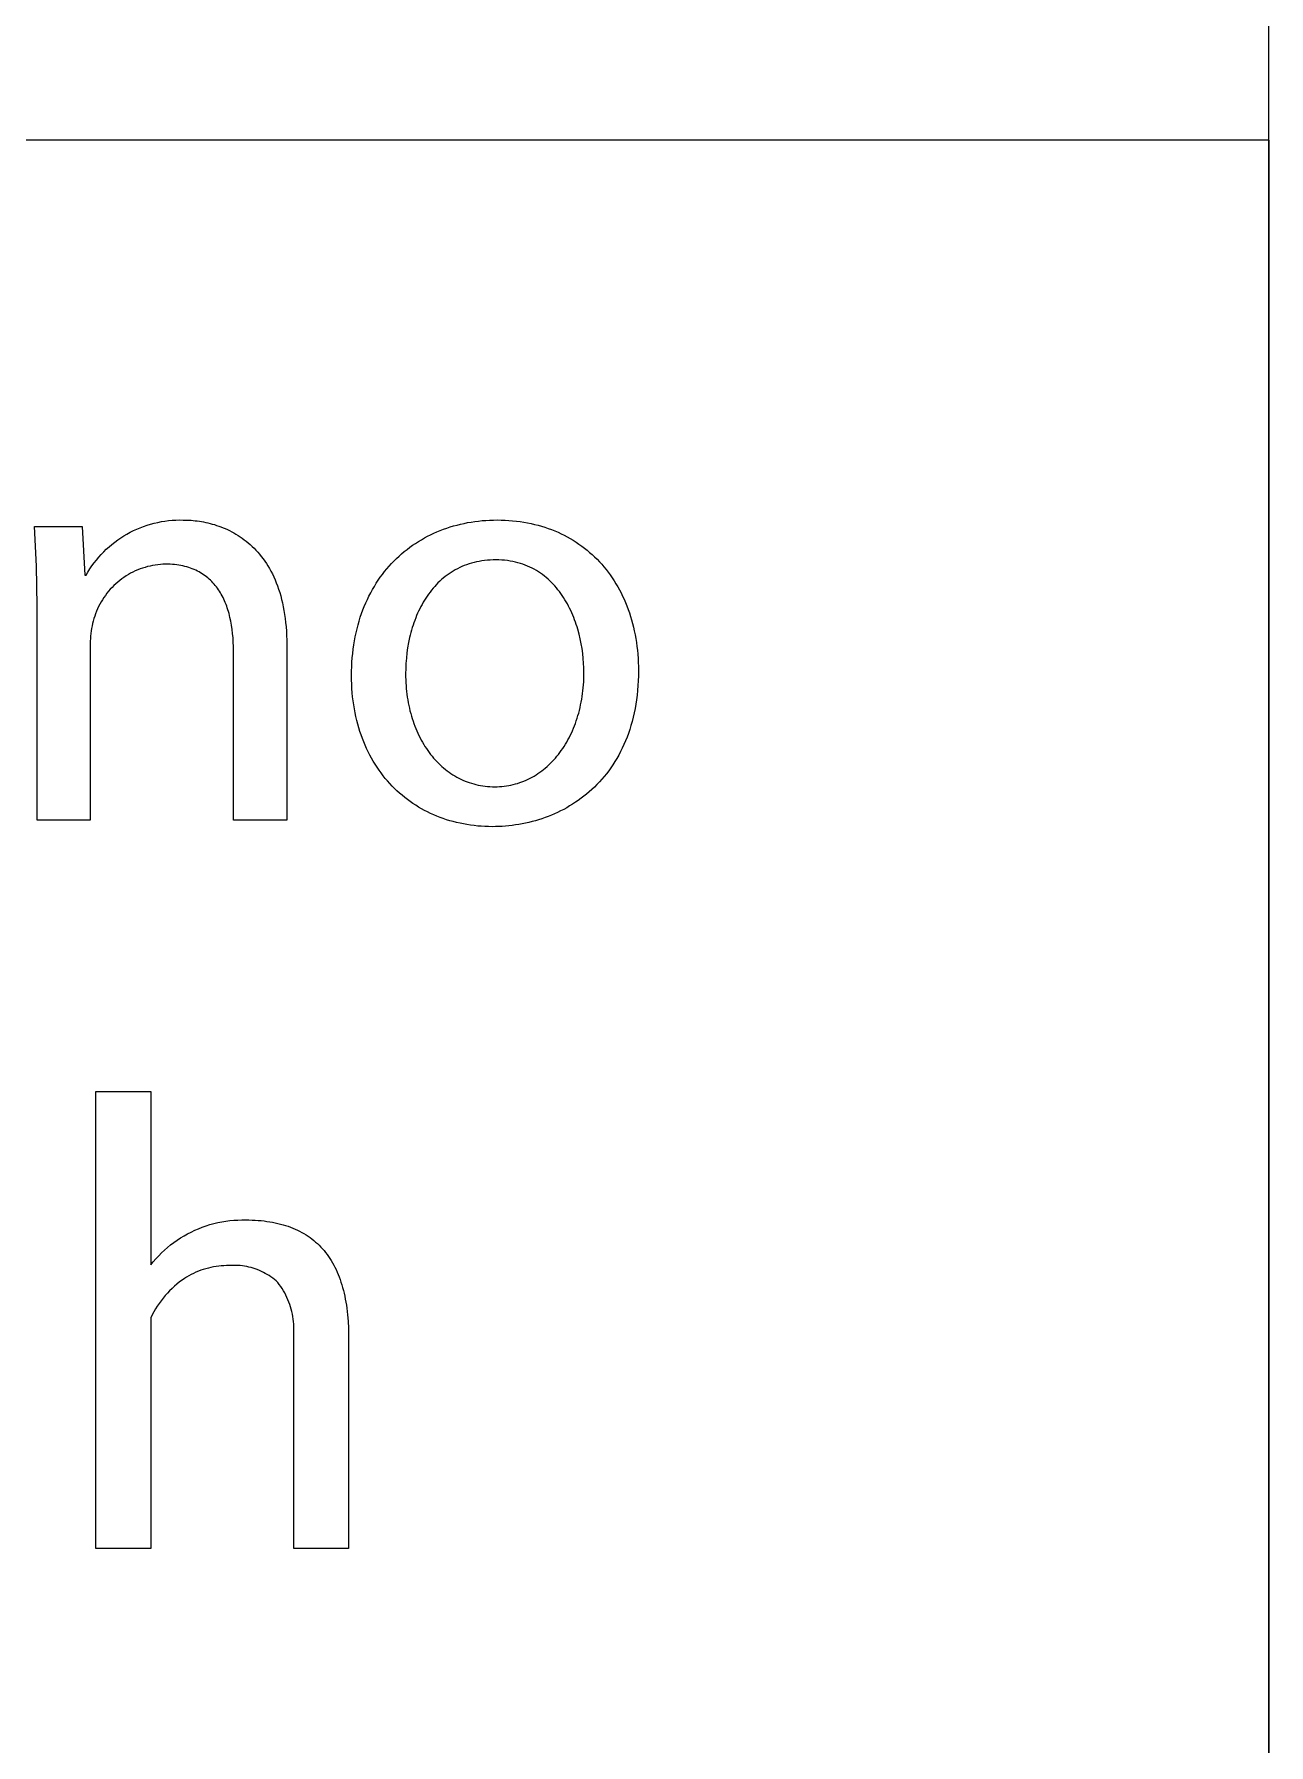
# Model space of a CAD drawing. Header units: millimetres. Extents: x 1434 to 4837, y 1889 to 4267.
# Drawn here: x 4764.8 to 4834.1, y 2179.7 to 2275.8 of the extents above; entities that cross this region are included whole.
import ezdxf

# ---------------------------------------------------------------- set-up
doc = ezdxf.new("R2010")
doc.units = ezdxf.units.MM
doc.header["$MEASUREMENT"] = 0
doc.layers.add('Domyślny', color=7, linetype='Continuous', true_color=0x000000)

msp = doc.modelspace()

# ---------------------------------------------------------------- linework, layer by layer
at = {"layer": 'Domyślny', "color": 18, "lineweight": 15, "true_color": 0x000000}
for p, q in [((4834.107, 1889.491), (4834.107, 4266.92)), ((4834.107, 2269.897), (3551.346, 2269.897)), ((4834.107, 2269.897), (4834.107, 1889.495)), ((4772.508, 2248.528), (4772.714, 2248.54)), ((4772.714, 2248.54), (4772.92, 2248.545)), ((4772.92, 2248.545), (4773.126, 2248.542)), ((4773.126, 2248.542), (4773.234, 2248.541)), ((4773.234, 2248.541), (4773.343, 2248.538)), ((4773.343, 2248.538), (4773.454, 2248.533)), ((4773.454, 2248.533), (4773.567, 2248.526)), ((4790.126, 2248.522), (4790.336, 2248.534)), ((4790.336, 2248.534), (4790.548, 2248.541)), ((4790.548, 2248.541), (4790.761, 2248.544)), ((4790.761, 2248.544), (4790.981, 2248.541)), ((4790.981, 2248.541), (4791.2, 2248.534)), ((4791.2, 2248.534), (4791.416, 2248.521)), ((4764.881, 2245.949), (4764.775, 2248.18)), ((4764.775, 2248.18), (4767.438, 2248.18)), ((4767.438, 2248.18), (4767.596, 2245.438)), ((4769.61, 2247.537), (4769.784, 2247.648)), ((4769.784, 2247.648), (4769.962, 2247.753)), ((4769.962, 2247.753), (4770.143, 2247.852)), ((4770.143, 2247.852), (4770.327, 2247.944)), ((4770.327, 2247.944), (4770.515, 2248.031)), ((4770.515, 2248.031), (4770.705, 2248.111)), ((4770.705, 2248.111), (4770.898, 2248.184)), ((4770.898, 2248.184), (4771.093, 2248.251)), ((4771.093, 2248.251), (4771.29, 2248.311)), ((4771.29, 2248.311), (4771.49, 2248.364)), ((4771.49, 2248.364), (4771.691, 2248.411)), ((4771.691, 2248.411), (4771.893, 2248.451)), ((4771.893, 2248.451), (4772.097, 2248.483)), ((4772.097, 2248.483), (4772.302, 2248.509)), ((4772.302, 2248.509), (4772.508, 2248.528)), ((4773.567, 2248.526), (4773.681, 2248.516)), ((4773.681, 2248.516), (4773.796, 2248.504)), ((4773.796, 2248.504), (4773.912, 2248.49)), ((4773.912, 2248.49), (4774.03, 2248.473)), ((4774.03, 2248.473), (4774.148, 2248.454)), ((4774.148, 2248.454), (4774.268, 2248.432)), ((4774.268, 2248.432), (4774.388, 2248.408)), ((4774.388, 2248.408), (4774.508, 2248.381)), ((4774.508, 2248.381), (4774.63, 2248.351)), ((4774.63, 2248.351), (4774.751, 2248.318)), ((4774.751, 2248.318), (4774.873, 2248.282)), ((4774.873, 2248.282), (4774.995, 2248.243)), ((4774.995, 2248.243), (4775.118, 2248.201)), ((4775.118, 2248.201), (4775.24, 2248.156)), ((4775.24, 2248.156), (4775.362, 2248.108)), ((4775.362, 2248.108), (4775.484, 2248.057)), ((4775.484, 2248.057), (4775.605, 2248.002)), ((4775.605, 2248.002), (4775.726, 2247.944)), ((4775.726, 2247.944), (4775.847, 2247.882)), ((4775.847, 2247.882), (4775.966, 2247.817)), ((4775.966, 2247.817), (4776.085, 2247.748)), ((4776.085, 2247.748), (4776.204, 2247.676)), ((4776.204, 2247.676), (4776.321, 2247.6)), ((4776.321, 2247.6), (4776.437, 2247.519)), ((4786.672, 2247.534), (4786.844, 2247.626)), ((4786.844, 2247.626), (4787.02, 2247.714)), ((4787.02, 2247.714), (4787.197, 2247.798)), ((4787.197, 2247.798), (4787.378, 2247.878)), ((4787.378, 2247.878), (4787.56, 2247.953)), ((4787.56, 2247.953), (4787.745, 2248.023)), ((4787.745, 2248.023), (4787.933, 2248.09)), ((4787.933, 2248.09), (4788.122, 2248.152)), ((4788.122, 2248.152), (4788.314, 2248.209)), ((4788.314, 2248.209), (4788.508, 2248.262)), ((4788.508, 2248.262), (4788.704, 2248.311)), ((4788.704, 2248.311), (4788.901, 2248.355)), ((4788.901, 2248.355), (4789.101, 2248.394)), ((4789.101, 2248.394), (4789.303, 2248.429)), ((4789.303, 2248.429), (4789.506, 2248.459)), ((4789.506, 2248.459), (4789.711, 2248.485)), ((4789.711, 2248.485), (4789.918, 2248.506)), ((4789.918, 2248.506), (4790.126, 2248.522)), ((4791.416, 2248.521), (4791.63, 2248.504)), ((4791.63, 2248.504), (4791.842, 2248.482)), ((4791.842, 2248.482), (4792.051, 2248.455)), ((4792.051, 2248.455), (4792.257, 2248.423)), ((4792.257, 2248.423), (4792.461, 2248.386)), ((4792.461, 2248.386), (4792.663, 2248.345)), ((4792.663, 2248.345), (4792.862, 2248.299)), ((4792.862, 2248.299), (4793.058, 2248.249)), ((4793.058, 2248.249), (4793.251, 2248.193)), ((4793.251, 2248.193), (4793.442, 2248.134)), ((4793.442, 2248.134), (4793.63, 2248.07)), ((4793.63, 2248.07), (4793.816, 2248.001)), ((4793.816, 2248.001), (4793.998, 2247.928)), ((4793.998, 2247.928), (4794.178, 2247.851)), ((4794.178, 2247.851), (4794.355, 2247.769)), ((4794.355, 2247.769), (4794.528, 2247.683)), ((4794.528, 2247.683), (4794.699, 2247.593)), ((4794.699, 2247.593), (4794.867, 2247.499)), ((4768.512, 2246.604), (4768.654, 2246.753)), ((4768.654, 2246.753), (4768.802, 2246.897)), ((4768.802, 2246.897), (4768.955, 2247.036)), ((4768.955, 2247.036), (4769.112, 2247.169)), ((4769.112, 2247.169), (4769.274, 2247.297)), ((4769.274, 2247.297), (4769.44, 2247.42)), ((4769.44, 2247.42), (4769.61, 2247.537)), ((4776.437, 2247.519), (4776.551, 2247.436)), ((4776.551, 2247.436), (4776.665, 2247.348)), ((4776.665, 2247.348), (4776.777, 2247.256)), ((4776.777, 2247.256), (4776.887, 2247.16)), ((4776.887, 2247.16), (4776.996, 2247.06)), ((4776.996, 2247.06), (4777.103, 2246.956)), ((4777.103, 2246.956), (4777.208, 2246.847)), ((4777.208, 2246.847), (4777.311, 2246.734)), ((4777.311, 2246.734), (4777.412, 2246.617)), ((4777.412, 2246.617), (4777.51, 2246.495)), ((4785.245, 2246.512), (4785.391, 2246.642)), ((4785.391, 2246.642), (4785.541, 2246.768)), ((4785.541, 2246.768), (4785.694, 2246.89)), ((4785.694, 2246.89), (4785.85, 2247.008)), ((4785.85, 2247.008), (4786.008, 2247.121)), ((4786.008, 2247.121), (4786.17, 2247.231)), ((4786.17, 2247.231), (4786.335, 2247.336)), ((4786.335, 2247.336), (4786.502, 2247.437)), ((4786.502, 2247.437), (4786.672, 2247.534)), ((4794.867, 2247.499), (4795.032, 2247.401)), ((4795.032, 2247.401), (4795.193, 2247.298)), ((4795.193, 2247.298), (4795.352, 2247.191)), ((4795.352, 2247.191), (4795.507, 2247.081)), ((4795.507, 2247.081), (4795.659, 2246.966)), ((4795.659, 2246.966), (4795.808, 2246.847)), ((4795.808, 2246.847), (4795.954, 2246.725)), ((4795.954, 2246.725), (4796.096, 2246.598)), ((4764.911, 2243.715), (4764.881, 2245.949)), ((4767.768, 2245.616), (4767.878, 2245.791)), ((4767.878, 2245.791), (4767.993, 2245.962)), ((4767.993, 2245.962), (4768.115, 2246.129)), ((4768.115, 2246.129), (4768.241, 2246.292)), ((4768.241, 2246.292), (4768.374, 2246.45)), ((4768.374, 2246.45), (4768.512, 2246.604)), ((4770.43, 2245.678), (4770.298, 2245.615)), ((4770.564, 2245.736), (4770.43, 2245.678)), ((4770.7, 2245.79), (4770.564, 2245.736)), ((4770.837, 2245.839), (4770.7, 2245.79)), ((4770.977, 2245.883), (4770.837, 2245.839)), ((4771.118, 2245.922), (4770.977, 2245.883)), ((4771.26, 2245.957), (4771.118, 2245.922)), ((4771.403, 2245.987), (4771.26, 2245.957)), ((4771.547, 2246.011), (4771.403, 2245.987)), ((4771.692, 2246.031), (4771.547, 2246.011)), ((4771.837, 2246.046), (4771.692, 2246.031)), ((4771.983, 2246.056), (4771.837, 2246.046)), ((4772.129, 2246.061), (4771.983, 2246.056)), ((4772.261, 2246.059), (4772.129, 2246.061)), ((4772.389, 2246.054), (4772.261, 2246.059)), ((4772.515, 2246.046), (4772.389, 2246.054)), ((4772.639, 2246.035), (4772.515, 2246.046)), ((4772.76, 2246.021), (4772.639, 2246.035)), ((4772.878, 2246.004), (4772.76, 2246.021)), ((4772.993, 2245.984), (4772.878, 2246.004)), ((4773.107, 2245.961), (4772.993, 2245.984)), ((4773.217, 2245.935), (4773.107, 2245.961)), ((4773.325, 2245.906), (4773.217, 2245.935)), ((4773.43, 2245.874), (4773.325, 2245.906)), ((4773.533, 2245.839), (4773.43, 2245.874)), ((4773.634, 2245.802), (4773.533, 2245.839)), ((4773.732, 2245.762), (4773.634, 2245.802)), ((4773.828, 2245.719), (4773.732, 2245.762)), ((4773.921, 2245.674), (4773.828, 2245.719)), ((4774.012, 2245.626), (4773.921, 2245.674)), ((4777.51, 2246.495), (4777.607, 2246.368)), ((4777.607, 2246.368), (4777.701, 2246.237)), ((4777.701, 2246.237), (4777.792, 2246.102)), ((4777.792, 2246.102), (4777.881, 2245.961)), ((4777.881, 2245.961), (4777.967, 2245.816)), ((4777.967, 2245.816), (4778.05, 2245.666)), ((4778.05, 2245.666), (4778.13, 2245.51)), ((4784.313, 2245.487), (4784.435, 2245.645)), ((4784.435, 2245.645), (4784.562, 2245.8)), ((4784.562, 2245.8), (4784.692, 2245.95)), ((4784.692, 2245.95), (4784.825, 2246.097)), ((4784.825, 2246.097), (4784.962, 2246.239)), ((4784.962, 2246.239), (4785.102, 2246.377)), ((4785.102, 2246.377), (4785.245, 2246.512)), ((4788.289, 2245.671), (4788.173, 2245.599)), ((4788.408, 2245.739), (4788.289, 2245.671)), ((4788.529, 2245.804), (4788.408, 2245.739)), ((4788.654, 2245.866), (4788.529, 2245.804)), ((4788.781, 2245.923), (4788.654, 2245.866)), ((4788.911, 2245.977), (4788.781, 2245.923)), ((4789.044, 2246.027), (4788.911, 2245.977)), ((4789.18, 2246.073), (4789.044, 2246.027)), ((4789.318, 2246.115), (4789.18, 2246.073)), ((4789.459, 2246.153), (4789.318, 2246.115)), ((4789.603, 2246.187), (4789.459, 2246.153)), ((4789.75, 2246.216), (4789.603, 2246.187)), ((4789.9, 2246.242), (4789.75, 2246.216)), ((4790.053, 2246.262), (4789.9, 2246.242)), ((4790.208, 2246.279), (4790.053, 2246.262)), ((4790.367, 2246.29), (4790.208, 2246.279)), ((4790.528, 2246.298), (4790.367, 2246.29)), ((4790.693, 2246.3), (4790.528, 2246.298)), ((4790.857, 2246.297), (4790.693, 2246.3)), ((4791.019, 2246.29), (4790.857, 2246.297)), ((4791.177, 2246.277), (4791.019, 2246.29)), ((4791.332, 2246.26), (4791.177, 2246.277)), ((4791.485, 2246.237), (4791.332, 2246.26)), ((4791.634, 2246.21), (4791.485, 2246.237)), ((4791.78, 2246.179), (4791.634, 2246.21)), ((4791.923, 2246.143), (4791.78, 2246.179)), ((4792.063, 2246.102), (4791.923, 2246.143)), ((4792.2, 2246.057), (4792.063, 2246.102)), ((4792.334, 2246.008), (4792.2, 2246.057)), ((4792.466, 2245.955), (4792.334, 2246.008)), ((4792.594, 2245.898), (4792.466, 2245.955)), ((4792.719, 2245.837), (4792.594, 2245.898)), ((4792.841, 2245.772), (4792.719, 2245.837)), ((4792.961, 2245.704), (4792.841, 2245.772)), ((4793.077, 2245.632), (4792.961, 2245.704)), ((4796.096, 2246.598), (4796.235, 2246.468)), ((4796.235, 2246.468), (4796.371, 2246.334)), ((4796.371, 2246.334), (4796.503, 2246.196)), ((4796.503, 2246.196), (4796.631, 2246.055)), ((4796.631, 2246.055), (4796.757, 2245.91)), ((4796.757, 2245.91), (4796.878, 2245.761)), ((4796.878, 2245.761), (4796.996, 2245.609)), ((4767.596, 2245.438), (4767.664, 2245.438)), ((4767.664, 2245.438), (4767.768, 2245.616)), ((4769.125, 2244.754), (4769.025, 2244.647)), ((4769.228, 2244.858), (4769.125, 2244.754)), ((4769.335, 2244.958), (4769.228, 2244.858)), ((4769.445, 2245.054), (4769.335, 2244.958)), ((4769.558, 2245.146), (4769.445, 2245.054)), ((4769.674, 2245.235), (4769.558, 2245.146)), ((4769.793, 2245.319), (4769.674, 2245.235)), ((4769.916, 2245.4), (4769.793, 2245.319)), ((4770.04, 2245.476), (4769.916, 2245.4)), ((4770.168, 2245.548), (4770.04, 2245.476)), ((4770.298, 2245.615), (4770.168, 2245.548)), ((4774.1, 2245.576), (4774.012, 2245.626)), ((4774.186, 2245.523), (4774.1, 2245.576)), ((4774.27, 2245.467), (4774.186, 2245.523)), ((4774.352, 2245.409), (4774.27, 2245.467)), ((4774.431, 2245.349), (4774.352, 2245.409)), ((4774.508, 2245.286), (4774.431, 2245.349)), ((4774.582, 2245.221), (4774.508, 2245.286)), ((4774.655, 2245.154), (4774.582, 2245.221)), ((4774.725, 2245.085), (4774.655, 2245.154)), ((4774.793, 2245.013), (4774.725, 2245.085)), ((4774.859, 2244.939), (4774.793, 2245.013)), ((4774.922, 2244.863), (4774.859, 2244.939)), ((4774.984, 2244.785), (4774.922, 2244.863)), ((4775.043, 2244.705), (4774.984, 2244.785)), ((4775.101, 2244.623), (4775.043, 2244.705)), ((4778.13, 2245.51), (4778.207, 2245.35)), ((4778.207, 2245.35), (4778.281, 2245.185)), ((4778.281, 2245.185), (4778.351, 2245.014)), ((4778.351, 2245.014), (4778.418, 2244.839)), ((4778.418, 2244.839), (4778.482, 2244.658)), ((4783.755, 2244.637), (4783.859, 2244.815)), ((4783.859, 2244.815), (4783.967, 2244.989)), ((4783.967, 2244.989), (4784.078, 2245.159)), ((4784.078, 2245.159), (4784.194, 2245.325)), ((4784.194, 2245.325), (4784.313, 2245.487)), ((4787.159, 2244.706), (4787.073, 2244.601)), ((4787.249, 2244.808), (4787.159, 2244.706)), ((4787.341, 2244.908), (4787.249, 2244.808)), ((4787.435, 2245.005), (4787.341, 2244.908)), ((4787.533, 2245.099), (4787.435, 2245.005)), ((4787.633, 2245.19), (4787.533, 2245.099)), ((4787.735, 2245.278), (4787.633, 2245.19)), ((4787.84, 2245.363), (4787.735, 2245.278)), ((4787.948, 2245.445), (4787.84, 2245.363)), ((4788.059, 2245.524), (4787.948, 2245.445)), ((4788.173, 2245.599), (4788.059, 2245.524)), ((4793.191, 2245.556), (4793.077, 2245.632)), ((4793.302, 2245.477), (4793.191, 2245.556)), ((4793.41, 2245.394), (4793.302, 2245.477)), ((4793.515, 2245.309), (4793.41, 2245.394)), ((4793.618, 2245.22), (4793.515, 2245.309)), ((4793.717, 2245.128), (4793.618, 2245.22)), ((4793.814, 2245.034), (4793.717, 2245.128)), ((4793.909, 2244.936), (4793.814, 2245.034)), ((4794, 2244.836), (4793.909, 2244.936)), ((4794.089, 2244.733), (4794, 2244.836)), ((4794.175, 2244.628), (4794.089, 2244.733)), ((4796.996, 2245.609), (4797.111, 2245.453)), ((4797.111, 2245.453), (4797.221, 2245.294)), ((4797.221, 2245.294), (4797.328, 2245.131)), ((4797.328, 2245.131), (4797.432, 2244.965)), ((4797.432, 2244.965), (4797.531, 2244.796)), ((4797.531, 2244.796), (4797.627, 2244.623)), ((4768.439, 2243.811), (4768.372, 2243.681)), ((4768.51, 2243.939), (4768.439, 2243.811)), ((4768.585, 2244.064), (4768.51, 2243.939)), ((4768.665, 2244.187), (4768.585, 2244.064)), ((4768.749, 2244.306), (4768.665, 2244.187)), ((4768.837, 2244.423), (4768.749, 2244.306)), ((4768.929, 2244.537), (4768.837, 2244.423)), ((4769.025, 2244.647), (4768.929, 2244.537)), ((4775.156, 2244.539), (4775.101, 2244.623)), ((4775.209, 2244.453), (4775.156, 2244.539)), ((4775.26, 2244.366), (4775.209, 2244.453)), ((4775.31, 2244.276), (4775.26, 2244.366)), ((4775.357, 2244.185), (4775.31, 2244.276)), ((4775.402, 2244.091), (4775.357, 2244.185)), ((4775.445, 2243.997), (4775.402, 2244.091)), ((4775.487, 2243.9), (4775.445, 2243.997)), ((4775.526, 2243.802), (4775.487, 2243.9)), ((4775.563, 2243.702), (4775.526, 2243.802)), ((4778.482, 2244.658), (4778.542, 2244.471)), ((4778.542, 2244.471), (4778.598, 2244.279)), ((4778.598, 2244.279), (4778.65, 2244.082)), ((4778.65, 2244.082), (4778.699, 2243.879)), ((4778.699, 2243.879), (4778.743, 2243.671)), ((4783.296, 2243.691), (4783.38, 2243.888)), ((4783.38, 2243.888), (4783.467, 2244.081)), ((4783.467, 2244.081), (4783.559, 2244.27)), ((4783.559, 2244.27), (4783.655, 2244.455)), ((4783.655, 2244.455), (4783.755, 2244.637)), ((4786.539, 2243.8), (4786.473, 2243.678)), ((4786.607, 2243.921), (4786.539, 2243.8)), ((4786.679, 2244.04), (4786.607, 2243.921)), ((4786.752, 2244.157), (4786.679, 2244.04)), ((4786.828, 2244.272), (4786.752, 2244.157)), ((4786.907, 2244.384), (4786.828, 2244.272)), ((4786.989, 2244.494), (4786.907, 2244.384)), ((4787.073, 2244.601), (4786.989, 2244.494)), ((4794.258, 2244.52), (4794.175, 2244.628)), ((4794.339, 2244.409), (4794.258, 2244.52)), ((4794.417, 2244.297), (4794.339, 2244.409)), ((4794.493, 2244.182), (4794.417, 2244.297)), ((4794.566, 2244.066), (4794.493, 2244.182)), ((4794.636, 2243.947), (4794.566, 2244.066)), ((4794.704, 2243.827), (4794.636, 2243.947)), ((4794.769, 2243.704), (4794.704, 2243.827)), ((4797.627, 2244.623), (4797.719, 2244.447)), ((4797.719, 2244.447), (4797.807, 2244.268)), ((4797.807, 2244.268), (4797.891, 2244.085)), ((4797.891, 2244.085), (4797.971, 2243.9)), ((4797.971, 2243.9), (4798.047, 2243.711)), ((4764.911, 2231.681), (4764.911, 2243.715)), ((4768.066, 2242.865), (4768.029, 2242.727)), ((4768.106, 2243.001), (4768.066, 2242.865)), ((4768.15, 2243.141), (4768.106, 2243.001)), ((4768.198, 2243.279), (4768.15, 2243.141)), ((4768.252, 2243.415), (4768.198, 2243.279)), ((4768.309, 2243.549), (4768.252, 2243.415)), ((4768.372, 2243.681), (4768.309, 2243.549)), ((4775.599, 2243.601), (4775.563, 2243.702)), ((4775.633, 2243.498), (4775.599, 2243.601)), ((4775.665, 2243.394), (4775.633, 2243.498)), ((4775.695, 2243.288), (4775.665, 2243.394)), ((4775.723, 2243.181), (4775.695, 2243.288)), ((4775.75, 2243.073), (4775.723, 2243.181)), ((4775.797, 2242.852), (4775.75, 2243.073)), ((4775.838, 2242.627), (4775.797, 2242.852)), ((4778.743, 2243.671), (4778.783, 2243.456)), ((4778.783, 2243.456), (4778.819, 2243.236)), ((4778.819, 2243.236), (4778.85, 2243.01)), ((4778.85, 2243.01), (4778.877, 2242.778)), ((4778.877, 2242.778), (4778.899, 2242.541)), ((4782.944, 2242.652), (4783.005, 2242.867)), ((4783.005, 2242.867), (4783.071, 2243.079)), ((4783.071, 2243.079), (4783.142, 2243.286)), ((4783.142, 2243.286), (4783.217, 2243.491)), ((4783.217, 2243.491), (4783.296, 2243.691)), ((4786.081, 2242.768), (4786.035, 2242.632)), ((4786.13, 2242.903), (4786.081, 2242.768)), ((4786.181, 2243.036), (4786.13, 2242.903)), ((4786.234, 2243.168), (4786.181, 2243.036)), ((4786.29, 2243.298), (4786.234, 2243.168)), ((4786.348, 2243.426), (4786.29, 2243.298)), ((4786.409, 2243.553), (4786.348, 2243.426)), ((4786.473, 2243.678), (4786.409, 2243.553)), ((4794.832, 2243.58), (4794.769, 2243.704)), ((4794.892, 2243.455), (4794.832, 2243.58)), ((4794.95, 2243.328), (4794.892, 2243.455)), ((4795.005, 2243.2), (4794.95, 2243.328)), ((4795.058, 2243.07), (4795.005, 2243.2)), ((4795.108, 2242.939), (4795.058, 2243.07)), ((4795.156, 2242.808), (4795.108, 2242.939)), ((4795.202, 2242.675), (4795.156, 2242.808)), ((4798.047, 2243.711), (4798.119, 2243.519)), ((4798.119, 2243.519), (4798.187, 2243.324)), ((4798.187, 2243.324), (4798.251, 2243.127)), ((4798.251, 2243.127), (4798.311, 2242.926)), ((4798.311, 2242.926), (4798.367, 2242.722)), ((4767.907, 2241.881), (4767.902, 2241.739)), ((4767.916, 2242.024), (4767.907, 2241.881)), ((4767.929, 2242.166), (4767.916, 2242.024)), ((4767.948, 2242.307), (4767.929, 2242.166)), ((4767.97, 2242.448), (4767.948, 2242.307)), ((4767.998, 2242.588), (4767.97, 2242.448)), ((4768.029, 2242.727), (4767.998, 2242.588)), ((4775.872, 2242.397), (4775.838, 2242.627)), ((4775.9, 2242.162), (4775.872, 2242.397)), ((4775.921, 2241.924), (4775.9, 2242.162)), ((4775.936, 2241.682), (4775.921, 2241.924)), ((4778.899, 2242.541), (4778.917, 2242.297)), ((4778.917, 2242.297), (4778.929, 2242.047)), ((4778.929, 2242.047), (4778.937, 2241.791)), ((4782.744, 2241.756), (4782.787, 2241.985)), ((4782.787, 2241.985), (4782.834, 2242.211)), ((4782.834, 2242.211), (4782.887, 2242.433)), ((4782.887, 2242.433), (4782.944, 2242.652)), ((4785.842, 2241.935), (4785.781, 2241.65)), ((4785.876, 2242.077), (4785.842, 2241.935)), ((4785.912, 2242.217), (4785.876, 2242.077)), ((4785.951, 2242.357), (4785.912, 2242.217)), ((4785.992, 2242.495), (4785.951, 2242.357)), ((4786.035, 2242.632), (4785.992, 2242.495)), ((4795.245, 2242.541), (4795.202, 2242.675)), ((4795.285, 2242.407), (4795.245, 2242.541)), ((4795.36, 2242.136), (4795.285, 2242.407)), ((4795.425, 2241.863), (4795.36, 2242.136)), ((4795.481, 2241.589), (4795.425, 2241.863)), ((4798.367, 2242.722), (4798.418, 2242.516)), ((4798.418, 2242.516), (4798.465, 2242.306)), ((4798.465, 2242.306), (4798.508, 2242.094)), ((4798.508, 2242.094), (4798.546, 2241.879)), ((4798.546, 2241.879), (4798.58, 2241.662)), ((4767.902, 2241.739), (4767.902, 2241.596)), ((4767.902, 2241.596), (4767.902, 2231.681)), ((4775.945, 2241.436), (4775.936, 2241.682)), ((4775.948, 2241.188), (4775.945, 2241.436)), ((4775.948, 2231.681), (4775.948, 2241.188)), ((4778.937, 2241.791), (4778.939, 2241.528)), ((4778.939, 2241.528), (4778.939, 2231.681)), ((4782.621, 2240.803), (4782.644, 2241.047)), ((4782.644, 2241.047), (4782.672, 2241.287)), ((4782.672, 2241.287), (4782.706, 2241.523)), ((4782.706, 2241.523), (4782.744, 2241.756)), ((4785.689, 2241.071), (4785.657, 2240.778)), ((4785.731, 2241.361), (4785.689, 2241.071)), ((4785.781, 2241.65), (4785.731, 2241.361)), ((4795.528, 2241.315), (4795.481, 2241.589)), ((4795.566, 2241.041), (4795.528, 2241.315)), ((4795.596, 2240.769), (4795.566, 2241.041)), ((4798.58, 2241.662), (4798.61, 2241.442)), ((4798.61, 2241.442), (4798.635, 2241.219)), ((4798.635, 2241.219), (4798.656, 2240.994)), ((4798.656, 2240.994), (4798.672, 2240.766)), ((4782.579, 2239.796), (4782.582, 2240.053)), ((4782.582, 2240.053), (4782.59, 2240.306)), ((4782.59, 2240.306), (4782.603, 2240.556)), ((4782.603, 2240.556), (4782.621, 2240.803)), ((4785.62, 2240.191), (4785.616, 2239.898)), ((4785.616, 2239.898), (4785.617, 2239.729)), ((4785.634, 2240.485), (4785.62, 2240.191)), ((4785.657, 2240.778), (4785.634, 2240.485)), ((4795.617, 2240.498), (4795.596, 2240.769)), ((4795.629, 2240.23), (4795.617, 2240.498)), ((4795.633, 2239.966), (4795.629, 2240.23)), ((4795.632, 2239.793), (4795.633, 2239.966)), ((4798.672, 2240.766), (4798.683, 2240.535)), ((4798.683, 2240.535), (4798.69, 2240.303)), ((4798.69, 2240.303), (4798.693, 2240.068)), ((4798.693, 2240.068), (4798.69, 2239.784)), ((4782.582, 2239.552), (4782.579, 2239.796)), ((4782.589, 2239.312), (4782.582, 2239.552)), ((4782.602, 2239.074), (4782.589, 2239.312)), ((4782.619, 2238.839), (4782.602, 2239.074)), ((4785.617, 2239.729), (4785.622, 2239.561)), ((4785.622, 2239.561), (4785.629, 2239.395)), ((4785.629, 2239.395), (4785.64, 2239.231)), ((4785.64, 2239.231), (4785.653, 2239.067)), ((4785.653, 2239.067), (4785.67, 2238.906)), ((4795.558, 2238.788), (4795.578, 2238.951)), ((4795.578, 2238.951), (4795.594, 2239.116)), ((4795.594, 2239.116), (4795.608, 2239.283)), ((4795.608, 2239.283), (4795.619, 2239.451)), ((4795.619, 2239.451), (4795.627, 2239.621)), ((4795.627, 2239.621), (4795.632, 2239.793)), ((4798.644, 2238.964), (4798.617, 2238.701)), ((4798.665, 2239.233), (4798.644, 2238.964)), ((4798.68, 2239.506), (4798.665, 2239.233)), ((4798.69, 2239.784), (4798.68, 2239.506)), ((4782.641, 2238.608), (4782.619, 2238.839)), ((4782.668, 2238.379), (4782.641, 2238.608)), ((4782.7, 2238.154), (4782.668, 2238.379)), ((4782.736, 2237.931), (4782.7, 2238.154)), ((4785.67, 2238.906), (4785.689, 2238.746)), ((4785.689, 2238.746), (4785.711, 2238.587)), ((4785.711, 2238.587), (4785.736, 2238.43)), ((4785.736, 2238.43), (4785.763, 2238.275)), ((4785.763, 2238.275), (4785.794, 2238.121)), ((4785.794, 2238.121), (4785.827, 2237.97)), ((4785.827, 2237.97), (4785.862, 2237.82)), ((4795.379, 2237.845), (4795.416, 2237.998)), ((4795.416, 2237.998), (4795.45, 2238.152)), ((4795.45, 2238.152), (4795.481, 2238.308)), ((4795.481, 2238.308), (4795.509, 2238.466)), ((4795.509, 2238.466), (4795.535, 2238.626)), ((4795.535, 2238.626), (4795.558, 2238.788)), ((4798.547, 2238.189), (4798.503, 2237.941)), ((4798.585, 2238.443), (4798.547, 2238.189)), ((4798.617, 2238.701), (4798.585, 2238.443)), ((4782.777, 2237.712), (4782.736, 2237.931)), ((4782.822, 2237.495), (4782.777, 2237.712)), ((4782.872, 2237.282), (4782.822, 2237.495)), ((4782.926, 2237.072), (4782.872, 2237.282)), ((4782.985, 2236.866), (4782.926, 2237.072)), ((4785.862, 2237.82), (4785.901, 2237.672)), ((4785.901, 2237.672), (4785.942, 2237.525)), ((4785.942, 2237.525), (4785.986, 2237.381)), ((4785.986, 2237.381), (4786.032, 2237.239)), ((4786.032, 2237.239), (4786.081, 2237.098)), ((4786.081, 2237.098), (4786.133, 2236.96)), ((4795.102, 2236.974), (4795.154, 2237.114)), ((4795.154, 2237.114), (4795.205, 2237.256)), ((4795.205, 2237.256), (4795.252, 2237.4)), ((4795.252, 2237.4), (4795.297, 2237.547)), ((4795.297, 2237.547), (4795.339, 2237.695)), ((4795.339, 2237.695), (4795.379, 2237.845)), ((4798.276, 2236.995), (4798.207, 2236.771)), ((4798.341, 2237.224), (4798.276, 2236.995)), ((4798.4, 2237.458), (4798.341, 2237.224)), ((4798.454, 2237.697), (4798.4, 2237.458)), ((4798.503, 2237.941), (4798.454, 2237.697)), ((4783.048, 2236.662), (4782.985, 2236.866)), ((4783.116, 2236.462), (4783.048, 2236.662)), ((4783.187, 2236.266), (4783.116, 2236.462)), ((4783.263, 2236.072), (4783.187, 2236.266)), ((4783.343, 2235.882), (4783.263, 2236.072)), ((4786.133, 2236.96), (4786.186, 2236.824)), ((4786.186, 2236.824), (4786.243, 2236.69)), ((4786.243, 2236.69), (4786.302, 2236.558)), ((4786.302, 2236.558), (4786.363, 2236.429)), ((4786.363, 2236.429), (4786.427, 2236.301)), ((4786.427, 2236.301), (4786.493, 2236.176)), ((4786.493, 2236.176), (4786.561, 2236.053)), ((4786.561, 2236.053), (4786.632, 2235.933)), ((4794.592, 2235.937), (4794.664, 2236.058)), ((4794.664, 2236.058), (4794.734, 2236.182)), ((4794.734, 2236.182), (4794.801, 2236.308)), ((4794.801, 2236.308), (4794.866, 2236.436)), ((4794.866, 2236.436), (4794.929, 2236.567)), ((4794.929, 2236.567), (4794.989, 2236.701)), ((4794.989, 2236.701), (4795.047, 2236.836)), ((4795.047, 2236.836), (4795.102, 2236.974)), ((4797.97, 2236.127), (4797.882, 2235.922)), ((4798.054, 2236.337), (4797.97, 2236.127)), ((4798.133, 2236.552), (4798.054, 2236.337)), ((4798.207, 2236.771), (4798.133, 2236.552)), ((4783.426, 2235.695), (4783.343, 2235.882)), ((4783.514, 2235.512), (4783.426, 2235.695)), ((4783.606, 2235.333), (4783.514, 2235.512)), ((4783.702, 2235.156), (4783.606, 2235.333)), ((4783.801, 2234.984), (4783.702, 2235.156)), ((4786.632, 2235.933), (4786.705, 2235.815)), ((4786.705, 2235.815), (4786.78, 2235.7)), ((4786.78, 2235.7), (4786.858, 2235.587)), ((4786.858, 2235.587), (4786.938, 2235.477)), ((4786.938, 2235.477), (4787.02, 2235.369)), ((4787.02, 2235.369), (4787.104, 2235.264)), ((4787.104, 2235.264), (4787.19, 2235.162)), ((4787.19, 2235.162), (4787.278, 2235.062)), ((4793.939, 2235.061), (4794.028, 2235.161)), ((4794.028, 2235.161), (4794.115, 2235.264)), ((4794.115, 2235.264), (4794.2, 2235.369)), ((4794.2, 2235.369), (4794.283, 2235.477)), ((4794.283, 2235.477), (4794.363, 2235.588)), ((4794.363, 2235.588), (4794.442, 2235.702)), ((4794.442, 2235.702), (4794.518, 2235.818)), ((4794.518, 2235.818), (4794.592, 2235.937)), ((4797.486, 2235.148), (4797.376, 2234.966)), ((4797.591, 2235.335), (4797.486, 2235.148)), ((4797.692, 2235.526), (4797.591, 2235.335)), ((4797.789, 2235.721), (4797.692, 2235.526)), ((4797.882, 2235.922), (4797.789, 2235.721)), ((4783.904, 2234.814), (4783.801, 2234.984)), ((4784.011, 2234.649), (4783.904, 2234.814)), ((4784.122, 2234.487), (4784.011, 2234.649)), ((4784.236, 2234.329), (4784.122, 2234.487)), ((4784.354, 2234.174), (4784.236, 2234.329)), ((4784.475, 2234.023), (4784.354, 2234.174)), ((4787.278, 2235.062), (4787.369, 2234.965)), ((4787.369, 2234.965), (4787.461, 2234.871)), ((4787.461, 2234.871), (4787.555, 2234.78)), ((4787.555, 2234.78), (4787.652, 2234.692)), ((4787.652, 2234.692), (4787.75, 2234.607)), ((4787.75, 2234.607), (4787.85, 2234.524)), ((4787.85, 2234.524), (4787.952, 2234.445)), ((4787.952, 2234.445), (4788.056, 2234.369)), ((4788.056, 2234.369), (4788.162, 2234.296)), ((4788.162, 2234.296), (4788.27, 2234.226)), ((4788.27, 2234.226), (4788.38, 2234.159)), ((4788.38, 2234.159), (4788.491, 2234.095)), ((4792.724, 2234.093), (4792.835, 2234.156)), ((4792.835, 2234.156), (4792.944, 2234.223)), ((4792.944, 2234.223), (4793.052, 2234.293)), ((4793.052, 2234.293), (4793.157, 2234.366)), ((4793.157, 2234.366), (4793.261, 2234.442)), ((4793.261, 2234.442), (4793.364, 2234.522)), ((4793.364, 2234.522), (4793.464, 2234.604)), ((4793.464, 2234.604), (4793.563, 2234.69)), ((4793.563, 2234.69), (4793.66, 2234.778)), ((4793.66, 2234.778), (4793.755, 2234.869)), ((4793.755, 2234.869), (4793.848, 2234.964)), ((4793.848, 2234.964), (4793.939, 2235.061)), ((4796.772, 2234.127), (4796.64, 2233.973)), ((4796.9, 2234.286), (4796.772, 2234.127)), ((4797.025, 2234.449), (4796.9, 2234.286)), ((4797.146, 2234.617), (4797.025, 2234.449)), ((4797.263, 2234.789), (4797.146, 2234.617)), ((4797.376, 2234.966), (4797.263, 2234.789)), ((4784.6, 2233.876), (4784.475, 2234.023)), ((4784.728, 2233.733), (4784.6, 2233.876)), ((4784.86, 2233.593), (4784.728, 2233.733)), ((4784.994, 2233.457), (4784.86, 2233.593)), ((4785.132, 2233.325), (4784.994, 2233.457)), ((4785.273, 2233.197), (4785.132, 2233.325)), ((4785.417, 2233.073), (4785.273, 2233.197)), ((4788.491, 2234.095), (4788.604, 2234.035)), ((4788.604, 2234.035), (4788.718, 2233.978)), ((4788.718, 2233.978), (4788.835, 2233.925)), ((4788.835, 2233.925), (4788.953, 2233.874)), ((4788.953, 2233.874), (4789.072, 2233.828)), ((4789.072, 2233.828), (4789.194, 2233.784)), ((4789.194, 2233.784), (4789.316, 2233.745)), ((4789.316, 2233.745), (4789.441, 2233.709)), ((4789.441, 2233.709), (4789.567, 2233.676)), ((4789.567, 2233.676), (4789.694, 2233.647)), ((4789.694, 2233.647), (4789.823, 2233.622)), ((4789.823, 2233.622), (4789.953, 2233.601)), ((4789.953, 2233.601), (4790.085, 2233.583)), ((4790.085, 2233.583), (4790.218, 2233.57)), ((4790.218, 2233.57), (4790.352, 2233.56)), ((4790.352, 2233.56), (4790.488, 2233.554)), ((4790.488, 2233.554), (4790.625, 2233.552)), ((4790.625, 2233.552), (4790.758, 2233.554)), ((4790.758, 2233.554), (4790.89, 2233.56)), ((4790.89, 2233.56), (4791.021, 2233.57)), ((4791.021, 2233.57), (4791.151, 2233.583)), ((4791.151, 2233.583), (4791.28, 2233.601)), ((4791.28, 2233.601), (4791.408, 2233.622)), ((4791.408, 2233.622), (4791.534, 2233.647)), ((4791.534, 2233.647), (4791.66, 2233.675)), ((4791.66, 2233.675), (4791.784, 2233.708)), ((4791.784, 2233.708), (4791.906, 2233.744)), ((4791.906, 2233.744), (4792.027, 2233.783)), ((4792.027, 2233.783), (4792.147, 2233.826)), ((4792.147, 2233.826), (4792.266, 2233.873)), ((4792.266, 2233.873), (4792.382, 2233.923)), ((4792.382, 2233.923), (4792.498, 2233.976)), ((4792.498, 2233.976), (4792.612, 2234.033)), ((4792.612, 2234.033), (4792.724, 2234.093)), ((4795.935, 2233.27), (4795.785, 2233.143)), ((4796.082, 2233.402), (4795.935, 2233.27)), ((4796.226, 2233.538), (4796.082, 2233.402)), ((4796.367, 2233.678), (4796.226, 2233.538)), ((4796.506, 2233.823), (4796.367, 2233.678)), ((4796.64, 2233.973), (4796.506, 2233.823)), ((4785.565, 2232.953), (4785.417, 2233.073)), ((4785.715, 2232.837), (4785.565, 2232.953)), ((4785.868, 2232.724), (4785.715, 2232.837)), ((4786.024, 2232.616), (4785.868, 2232.724)), ((4786.183, 2232.512), (4786.024, 2232.616)), ((4786.344, 2232.412), (4786.183, 2232.512)), ((4786.509, 2232.316), (4786.344, 2232.412)), ((4786.676, 2232.225), (4786.509, 2232.316)), ((4786.845, 2232.137), (4786.676, 2232.225)), ((4794.326, 2232.196), (4794.154, 2232.112)), ((4794.497, 2232.283), (4794.326, 2232.196)), ((4794.666, 2232.376), (4794.497, 2232.283)), ((4794.832, 2232.472), (4794.666, 2232.376)), ((4794.997, 2232.573), (4794.832, 2232.472)), ((4795.159, 2232.678), (4794.997, 2232.573)), ((4795.319, 2232.788), (4795.159, 2232.678)), ((4795.477, 2232.902), (4795.319, 2232.788)), ((4795.632, 2233.02), (4795.477, 2232.902)), ((4795.785, 2233.143), (4795.632, 2233.02)), ((4767.902, 2231.681), (4764.911, 2231.681)), ((4778.939, 2231.681), (4775.948, 2231.681)), ((4787.017, 2232.054), (4786.845, 2232.137)), ((4787.192, 2231.975), (4787.017, 2232.054)), ((4787.369, 2231.9), (4787.192, 2231.975)), ((4787.549, 2231.829), (4787.369, 2231.9)), ((4787.73, 2231.763), (4787.549, 2231.829)), ((4787.914, 2231.701), (4787.73, 2231.763)), ((4788.101, 2231.644), (4787.914, 2231.701)), ((4788.289, 2231.591), (4788.101, 2231.644)), ((4788.48, 2231.542), (4788.289, 2231.591)), ((4788.672, 2231.498), (4788.48, 2231.542)), ((4788.867, 2231.459), (4788.672, 2231.498)), ((4789.063, 2231.424), (4788.867, 2231.459)), ((4789.262, 2231.393), (4789.063, 2231.424)), ((4789.462, 2231.367), (4789.262, 2231.393)), ((4789.664, 2231.346), (4789.462, 2231.367)), ((4789.868, 2231.33), (4789.664, 2231.346)), ((4790.073, 2231.318), (4789.868, 2231.33)), ((4790.28, 2231.311), (4790.073, 2231.318)), ((4790.489, 2231.308), (4790.28, 2231.311)), ((4790.675, 2231.31), (4790.489, 2231.308)), ((4790.862, 2231.316), (4790.675, 2231.31)), ((4791.049, 2231.326), (4790.862, 2231.316)), ((4791.236, 2231.34), (4791.049, 2231.326)), ((4791.423, 2231.357), (4791.236, 2231.34)), ((4791.61, 2231.379), (4791.423, 2231.357)), ((4791.797, 2231.405), (4791.61, 2231.379)), ((4791.983, 2231.435), (4791.797, 2231.405)), ((4792.169, 2231.468), (4791.983, 2231.435)), ((4792.354, 2231.506), (4792.169, 2231.468)), ((4792.539, 2231.548), (4792.354, 2231.506)), ((4792.723, 2231.594), (4792.539, 2231.548)), ((4792.906, 2231.644), (4792.723, 2231.594)), ((4793.088, 2231.699), (4792.906, 2231.644)), ((4793.269, 2231.757), (4793.088, 2231.699)), ((4793.448, 2231.82), (4793.269, 2231.757)), ((4793.627, 2231.886), (4793.448, 2231.82)), ((4793.804, 2231.957), (4793.627, 2231.886)), ((4793.98, 2232.032), (4793.804, 2231.957)), ((4794.154, 2232.112), (4793.98, 2232.032))]:
    msp.add_line(p, q, dxfattribs=at)
at = {"layer": 'Domyślny'}
for p, q in [((4768.211, 2190.752), (4768.211, 2216.428)), ((4768.211, 2216.428), (4771.298, 2216.428)), ((4771.298, 2216.428), (4771.298, 2206.679)), ((4775.283, 2209.1), (4775.507, 2209.137)), ((4775.507, 2209.137), (4775.732, 2209.167)), ((4775.732, 2209.167), (4775.958, 2209.188)), ((4775.958, 2209.188), (4776.185, 2209.202)), ((4776.185, 2209.202), (4776.412, 2209.208)), ((4776.412, 2209.208), (4776.639, 2209.207)), ((4776.639, 2209.207), (4776.816, 2209.205)), ((4776.816, 2209.205), (4776.991, 2209.2)), ((4776.991, 2209.2), (4777.163, 2209.192)), ((4777.163, 2209.192), (4777.332, 2209.181)), ((4777.332, 2209.181), (4777.499, 2209.167)), ((4777.499, 2209.167), (4777.662, 2209.15)), ((4777.662, 2209.15), (4777.823, 2209.129)), ((4777.823, 2209.129), (4777.981, 2209.105)), ((4772.782, 2208.071), (4772.972, 2208.196)), ((4772.972, 2208.196), (4773.166, 2208.314)), ((4773.166, 2208.314), (4773.364, 2208.425)), ((4773.364, 2208.425), (4773.566, 2208.529)), ((4773.566, 2208.529), (4773.771, 2208.626)), ((4773.771, 2208.626), (4773.979, 2208.716)), ((4773.979, 2208.716), (4774.191, 2208.799)), ((4774.191, 2208.799), (4774.405, 2208.874)), ((4774.405, 2208.874), (4774.621, 2208.942)), ((4774.621, 2208.942), (4774.84, 2209.002)), ((4774.84, 2209.002), (4775.061, 2209.055)), ((4775.061, 2209.055), (4775.283, 2209.1)), ((4777.981, 2209.105), (4778.137, 2209.078)), ((4778.137, 2209.078), (4778.289, 2209.048)), ((4778.289, 2209.048), (4778.439, 2209.015)), ((4778.439, 2209.015), (4778.586, 2208.979)), ((4778.586, 2208.979), (4778.73, 2208.939)), ((4778.73, 2208.939), (4778.872, 2208.896)), ((4778.872, 2208.896), (4779.01, 2208.851)), ((4779.01, 2208.851), (4779.146, 2208.802)), ((4779.146, 2208.802), (4779.28, 2208.749)), ((4779.28, 2208.749), (4779.41, 2208.694)), ((4779.41, 2208.694), (4779.538, 2208.635)), ((4779.538, 2208.635), (4779.663, 2208.574)), ((4779.663, 2208.574), (4779.785, 2208.509)), ((4779.785, 2208.509), (4779.904, 2208.441)), ((4779.904, 2208.441), (4780.02, 2208.37)), ((4780.02, 2208.37), (4780.134, 2208.295)), ((4780.134, 2208.295), (4780.245, 2208.218)), ((4780.245, 2208.218), (4780.353, 2208.137)), ((4771.589, 2207.027), (4771.744, 2207.194)), ((4771.744, 2207.194), (4771.904, 2207.355)), ((4771.904, 2207.355), (4772.069, 2207.51)), ((4772.069, 2207.51), (4772.24, 2207.66)), ((4772.24, 2207.66), (4772.416, 2207.803)), ((4772.416, 2207.803), (4772.597, 2207.94)), ((4772.597, 2207.94), (4772.782, 2208.071)), ((4780.353, 2208.137), (4780.459, 2208.053)), ((4780.459, 2208.053), (4780.562, 2207.966)), ((4780.562, 2207.966), (4780.662, 2207.876)), ((4780.662, 2207.876), (4780.759, 2207.782)), ((4780.759, 2207.782), (4780.853, 2207.686)), ((4780.853, 2207.686), (4780.945, 2207.586)), ((4780.945, 2207.586), (4781.034, 2207.483)), ((4781.034, 2207.483), (4781.12, 2207.377)), ((4781.12, 2207.377), (4781.203, 2207.268)), ((4781.203, 2207.268), (4781.283, 2207.156)), ((4771.298, 2206.679), (4771.441, 2206.856)), ((4771.441, 2206.856), (4771.589, 2207.027)), ((4773.838, 2206.266), (4773.704, 2206.205)), ((4773.974, 2206.323), (4773.838, 2206.266)), ((4774.112, 2206.376), (4773.974, 2206.323)), ((4774.252, 2206.424), (4774.112, 2206.376)), ((4774.393, 2206.467), (4774.252, 2206.424)), ((4774.536, 2206.505), (4774.393, 2206.467)), ((4774.679, 2206.539), (4774.536, 2206.505)), ((4774.824, 2206.568), (4774.679, 2206.539)), ((4774.97, 2206.592), (4774.824, 2206.568)), ((4775.116, 2206.611), (4774.97, 2206.592)), ((4775.263, 2206.626), (4775.116, 2206.611)), ((4775.411, 2206.635), (4775.263, 2206.626)), ((4775.558, 2206.639), (4775.411, 2206.635)), ((4775.706, 2206.639), (4775.558, 2206.639)), ((4775.83, 2206.647), (4775.706, 2206.639)), ((4775.953, 2206.651), (4775.83, 2206.647)), ((4776.077, 2206.651), (4775.953, 2206.651)), ((4776.201, 2206.647), (4776.077, 2206.651)), ((4776.324, 2206.638), (4776.201, 2206.647)), ((4776.447, 2206.624), (4776.324, 2206.638)), ((4776.57, 2206.607), (4776.447, 2206.624)), ((4776.692, 2206.585), (4776.57, 2206.607)), ((4776.813, 2206.559), (4776.692, 2206.585)), ((4776.933, 2206.529), (4776.813, 2206.559)), ((4777.051, 2206.495), (4776.933, 2206.529)), ((4777.169, 2206.457), (4777.051, 2206.495)), ((4777.285, 2206.414), (4777.169, 2206.457)), ((4777.4, 2206.368), (4777.285, 2206.414)), ((4777.513, 2206.318), (4777.4, 2206.368)), ((4777.624, 2206.263), (4777.513, 2206.318)), ((4777.734, 2206.205), (4777.624, 2206.263)), ((4781.283, 2207.156), (4781.361, 2207.04)), ((4781.361, 2207.04), (4781.436, 2206.922)), ((4781.436, 2206.922), (4781.508, 2206.8)), ((4781.508, 2206.8), (4781.578, 2206.675)), ((4781.578, 2206.675), (4781.645, 2206.547)), ((4781.645, 2206.547), (4781.708, 2206.415)), ((4781.708, 2206.415), (4781.77, 2206.281)), ((4781.77, 2206.281), (4781.828, 2206.143)), ((4772.493, 2205.359), (4772.36, 2205.229)), ((4772.63, 2205.485), (4772.493, 2205.359)), ((4772.772, 2205.605), (4772.63, 2205.485)), ((4772.918, 2205.721), (4772.772, 2205.605)), ((4773.067, 2205.832), (4772.918, 2205.721)), ((4773.189, 2205.915), (4773.067, 2205.832)), ((4773.314, 2205.994), (4773.189, 2205.915)), ((4773.442, 2206.068), (4773.314, 2205.994)), ((4773.571, 2206.139), (4773.442, 2206.068)), ((4773.704, 2206.205), (4773.571, 2206.139)), ((4777.841, 2206.143), (4777.734, 2206.205)), ((4777.946, 2206.078), (4777.841, 2206.143)), ((4778.048, 2206.009), (4777.946, 2206.078)), ((4778.148, 2205.936), (4778.048, 2206.009)), ((4778.246, 2205.86), (4778.148, 2205.936)), ((4778.341, 2205.78), (4778.246, 2205.86)), ((4778.433, 2205.697), (4778.341, 2205.78)), ((4778.519, 2205.585), (4778.433, 2205.697)), ((4778.601, 2205.47), (4778.519, 2205.585)), ((4778.679, 2205.352), (4778.601, 2205.47)), ((4778.753, 2205.231), (4778.679, 2205.352)), ((4781.828, 2206.143), (4781.884, 2206.002)), ((4781.884, 2206.002), (4781.936, 2205.858)), ((4781.936, 2205.858), (4781.986, 2205.711)), ((4781.986, 2205.711), (4782.034, 2205.561)), ((4782.034, 2205.561), (4782.078, 2205.407)), ((4782.078, 2205.407), (4782.12, 2205.251)), ((4771.66, 2204.362), (4771.561, 2204.205)), ((4771.764, 2204.516), (4771.66, 2204.362)), ((4771.874, 2204.667), (4771.764, 2204.516)), ((4771.988, 2204.814), (4771.874, 2204.667)), ((4772.107, 2204.956), (4771.988, 2204.814)), ((4772.231, 2205.095), (4772.107, 2204.956)), ((4772.36, 2205.229), (4772.231, 2205.095)), ((4778.822, 2205.108), (4778.753, 2205.231)), ((4778.888, 2204.983), (4778.822, 2205.108)), ((4778.95, 2204.855), (4778.888, 2204.983)), ((4779.007, 2204.726), (4778.95, 2204.855)), ((4779.06, 2204.595), (4779.007, 2204.726)), ((4779.108, 2204.462), (4779.06, 2204.595)), ((4779.152, 2204.327), (4779.108, 2204.462)), ((4779.191, 2204.192), (4779.152, 2204.327)), ((4782.12, 2205.251), (4782.159, 2205.091)), ((4782.159, 2205.091), (4782.195, 2204.928)), ((4782.195, 2204.928), (4782.229, 2204.762)), ((4782.229, 2204.762), (4782.259, 2204.592)), ((4782.259, 2204.592), (4782.287, 2204.42)), ((4782.287, 2204.42), (4782.312, 2204.244)), ((4771.38, 2203.88), (4771.298, 2203.713)), ((4771.298, 2203.713), (4771.298, 2190.752)), ((4771.468, 2204.044), (4771.38, 2203.88)), ((4771.561, 2204.205), (4771.468, 2204.044)), ((4779.226, 2204.054), (4779.191, 2204.192)), ((4779.256, 2203.916), (4779.226, 2204.054)), ((4779.281, 2203.777), (4779.256, 2203.916)), ((4779.302, 2203.637), (4779.281, 2203.777)), ((4779.318, 2203.497), (4779.302, 2203.637)), ((4779.329, 2203.356), (4779.318, 2203.497)), ((4779.336, 2203.214), (4779.329, 2203.356)), ((4782.312, 2204.244), (4782.354, 2203.883)), ((4782.354, 2203.883), (4782.385, 2203.51)), ((4782.385, 2203.51), (4782.405, 2203.124)), ((4779.327, 2202.79), (4779.335, 2202.931)), ((4779.327, 2190.752), (4779.327, 2202.79)), ((4779.335, 2202.931), (4779.338, 2203.073)), ((4779.338, 2203.073), (4779.336, 2203.214)), ((4782.405, 2203.124), (4782.413, 2202.725)), ((4782.413, 2202.725), (4782.413, 2190.752)), ((4771.298, 2190.752), (4768.211, 2190.752)), ((4782.413, 2190.752), (4779.327, 2190.752))]:
    msp.add_line(p, q, dxfattribs=at)

doc.saveas('drawing.dxf')
